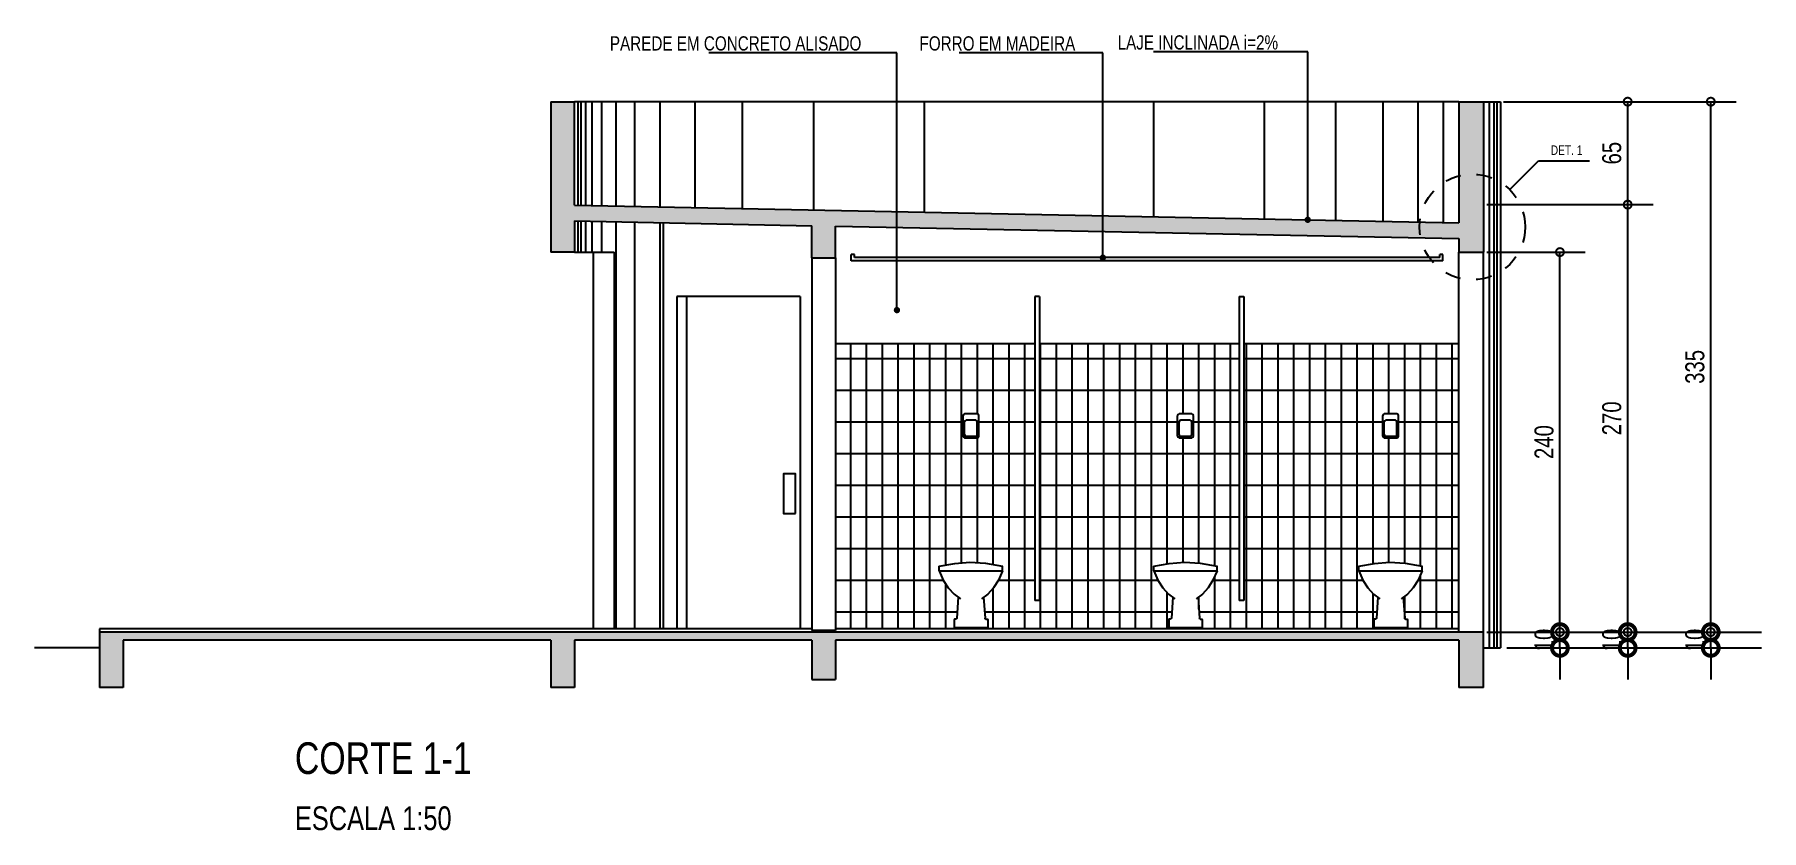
# Model space of a CAD drawing. Extents: x 1.1 to 32.3, y 0 to 31.3.
# Drawn here: x 2.42 to 13.33, y 9.96 to 14.99 of the extents above; entities that cross this region are included whole.
import ezdxf

# ---------------------------------------------------------------- set-up
doc = ezdxf.new("R2010")
doc.units = 0
doc.header["$LTSCALE"] = 0.5
doc.header["$MEASUREMENT"] = 0
doc.linetypes.add('HIDDEN2', pattern=[0.1875, 0.125, -0.0625])
doc.layers.get('0').update_dxf_attribs({"linetype": 'CONTINUOUS'})
doc.layers.get('DEFPOINTS').update_dxf_attribs({"linetype": 'CONTINUOUS'})
for name, color, linetype in [('COTAS', 2, 'CONTINUOUS'), ('ESTRUTURA', 4, 'CONTINUOUS'), ('HACHURAS', 1, 'CONTINUOUS'), ('LAYOUT', 2, 'CONTINUOUS'), ('LINHAPOIO', 1, 'CONTINUOUS'), ('PAREDES', 6, 'CONTINUOUS'), ('PISO', 1, 'CONTINUOUS'), ('TEXT1', 3, 'CONTINUOUS'), ('TEXT2', 6, 'CONTINUOUS'), ('TEXTO', 2, 'CONTINUOUS')]:
    doc.layers.add(name, color=color, linetype=linetype)
doc.styles.add('ROMANS', font='', dxfattribs={"width": 0.8})
doc.styles.get('ROMANS').set_extended_font_data('Century Gothic')
doc.dimstyles.new('1_50', dxfattribs={"dimtxt": 0.12, "dimasz": 0.1, "dimexe": 0.16, "dimexo": 0.02, "dimgap": 0.04, "dimtad": 1, "dimdec": 1, "dimlfac": 100, "dimtxsty": 'ROMANS', "dimblk": 'DOT', "dimblk1": 'DOTSMALL', "dimblk2": 'DOTSMALL', "dimsah": 1, "dimcen": -0.09, "dimclrd": 1, "dimclre": 1, "dimclrt": 2, "dimazin": 3, "dimtfac": 3, "dimtdec": 3, "dimtix": 1, "dimtmove": 0, "dimatfit": 3, "dimtolj": 1})

# ---------------------------------------------------------------- blocks, each defined once
blk = doc.blocks.new('_DOTSMALL')
at = {"color": 0, "linetype": 'BYBLOCK', "const_width": 0.5}
blk.add_lwpolyline([(-0.0625, 0, 1), (0.0625, 0, 1)], format="xyb", close=True, dxfattribs=at)
blk = doc.blocks.new('*D8')
at = {"color": 1, "linetype": 'BYBLOCK'}
for p, q in [((11.596, 13.914), (12.646, 13.914)), ((12.486, 11.214), (12.486, 13.914)), ((11.596, 11.214), (12.646, 11.214))]:
    blk.add_line(p, q, dxfattribs=at)
at = {"layer": 'DEFPOINTS', "color": 0, "linetype": 'BYBLOCK'}
for p in [(11.576, 13.914), (12.486, 13.914), (11.576, 11.214)]:
    blk.add_point(p, dxfattribs=at)
at = {"color": 1, "linetype": 'BYBLOCK', "xscale": 0.1, "yscale": 0.1, "zscale": 0.1}
for p, rotation in [((12.486, 13.914), 90), ((12.486, 11.214), 270)]:
    blk.add_blockref('_DOTSMALL', p, dxfattribs=dict(at, rotation=rotation))
at = {"color": 2, "linetype": 'BYBLOCK', "insert": (12.386, 12.564), "char_height": 0.12, "attachment_point": 5, "rotation": 90, "style": 'ROMANS'}
blk.add_mtext('\\A1;270', dxfattribs=at)
blk = doc.blocks.new('_DOT')
at = {"color": 0, "linetype": 'BYBLOCK'}
blk.add_line((-0.5, 0), (-1, 0), dxfattribs=at)
at = {"color": 0, "linetype": 'BYBLOCK', "const_width": 0.5}
blk.add_lwpolyline([(-0.25, 0, 1), (0.25, 0, 1)], format="xyb", close=True, dxfattribs=at)
blk = doc.blocks.new('DOT')
at = {"color": 0, "linetype": 'BYBLOCK'}
blk.add_line((-0.5, 0), (-1, 0), dxfattribs=at)
at = {"color": 0, "linetype": 'BYBLOCK', "const_width": 0.5}
blk.add_lwpolyline([(-0.25, 0, 1), (0.25, 0, 1)], format="xyb", close=True, dxfattribs=at)
blk = doc.blocks.new('*D10')
at = {"color": 1, "linetype": 'BYBLOCK'}
for p, q in [((11.596, 13.614), (12.218, 13.614)), ((12.058, 11.214), (12.058, 13.614)), ((11.596, 11.214), (12.218, 11.214))]:
    blk.add_line(p, q, dxfattribs=at)
at = {"layer": 'DEFPOINTS', "color": 0, "linetype": 'BYBLOCK'}
for p in [(11.576, 13.614), (12.058, 13.614), (11.576, 11.214)]:
    blk.add_point(p, dxfattribs=at)
at = {"color": 1, "linetype": 'BYBLOCK', "xscale": 0.1, "yscale": 0.1, "zscale": 0.1}
for p, rotation in [((12.058, 13.614), 90), ((12.058, 11.214), 270)]:
    blk.add_blockref('_DOTSMALL', p, dxfattribs=dict(at, rotation=rotation))
at = {"color": 2, "linetype": 'BYBLOCK', "insert": (11.958, 12.414), "char_height": 0.12, "attachment_point": 5, "rotation": 90, "style": 'ROMANS'}
blk.add_mtext('\\A1;240', dxfattribs=at)
blk = doc.blocks.new('*D13')
at = {"color": 1, "linetype": 'BYBLOCK'}
for p, q in [((11.702, 14.564), (13.171, 14.564)), ((13.011, 11.214), (13.011, 14.564)), ((11.596, 11.214), (13.171, 11.214))]:
    blk.add_line(p, q, dxfattribs=at)
at = {"layer": 'DEFPOINTS', "color": 0, "linetype": 'BYBLOCK'}
for p in [(11.682, 14.564), (13.011, 14.564), (11.576, 11.214)]:
    blk.add_point(p, dxfattribs=at)
at = {"color": 1, "linetype": 'BYBLOCK', "xscale": 0.1, "yscale": 0.1, "zscale": 0.1}
for p, rotation in [((13.011, 14.564), 90), ((13.011, 11.214), 270)]:
    blk.add_blockref('_DOTSMALL', p, dxfattribs=dict(at, rotation=rotation))
at = {"color": 2, "linetype": 'BYBLOCK', "insert": (12.911, 12.889), "char_height": 0.12, "attachment_point": 5, "rotation": 90, "style": 'ROMANS'}
blk.add_mtext('\\A1;335', dxfattribs=at)
blk = doc.blocks.new('VASO-VF')
at = {"layer": 'LAYOUT', "linetype": 'CONTINUOUS'}
for p, q in [((-0.093, 0.408), (-0.2, 0.388)), ((-0.2, 0.36), (-0.174, 0.301)), ((0.2, 0.36), (-0.2, 0.36)), ((0.006, 0.414), (-0.093, 0.408)), ((0.102, 0.406), (0.006, 0.414)), ((0.2, 0.388), (0.102, 0.406)), ((0.2, 0.36), (0.175, 0.301)), ((-0.174, 0.301), (-0.143, 0.251)), ((-0.143, 0.251), (-0.107, 0.211)), ((0.143, 0.251), (0.107, 0.211)), ((0.175, 0.301), (0.143, 0.251)), ((-0.107, 0.211), (-0.067, 0.183)), ((-0.08, 0.192), (-0.089, 0.06)), ((0.107, 0.211), (0.067, 0.183)), ((-0.106, 0.05), (-0.106, 0)), ((-0.094, 0.055), (-0.101, 0.055))]:
    blk.add_line(p, q, dxfattribs=at)
at = {"layer": 'LAYOUT'}
for p, q in [((-0.2, 0.36), (-0.2, 0.388)), ((0.2, 0.36), (0.2, 0.388)), ((-0.106, 0), (0.106, 0))]:
    blk.add_line(p, q, dxfattribs=at)
at = {"layer": 'LAYOUT', "linetype": 'CONTINUOUS'}
blk.add_lwpolyline([(0.08, 0.192), (0.089, 0.06, 0.414214), (0.094, 0.055), (0.101, 0.055, -0.414214), (0.106, 0.05), (0.106, 0)], format="xyb", dxfattribs=at)
for centre, start, end in [((-0.101, 0.05), 90, 180), ((-0.094, 0.06), 270, 0)]:
    blk.add_arc(centre, 0.005, start, end, dxfattribs=at)
blk = doc.blocks.new('*D23')
at = {"color": 1, "linetype": 'BYBLOCK'}
for p, q in [((12.058, 11.214), (12.058, 11.414)), ((11.616, 11.214), (12.378, 11.214)), ((12.058, 11.114), (12.058, 11.214)), ((11.722, 11.114), (12.378, 11.114)), ((12.058, 11.114), (12.058, 10.914))]:
    blk.add_line(p, q, dxfattribs=at)
at = {"layer": 'DEFPOINTS', "color": 0, "linetype": 'BYBLOCK'}
for p in [(11.576, 11.214), (12.058, 11.214), (11.682, 11.114)]:
    blk.add_point(p, dxfattribs=at)
at = {"color": 1, "linetype": 'BYBLOCK', "xscale": 0.2, "yscale": 0.2, "zscale": 0.2}
for p, rotation in [((12.058, 11.214), 270), ((12.058, 11.114), 90)]:
    blk.add_blockref('_DOTSMALL', p, dxfattribs=dict(at, rotation=rotation))
at = {"color": 2, "linetype": 'BYBLOCK', "insert": (11.958, 11.164), "char_height": 0.12, "attachment_point": 5, "rotation": 90, "style": 'ROMANS'}
blk.add_mtext('\\A1;10', dxfattribs=at)
blk = doc.blocks.new('*D22')
at = {"color": 1, "linetype": 'BYBLOCK'}
for p, q in [((12.486, 11.214), (12.486, 11.414)), ((11.616, 11.214), (12.806, 11.214)), ((12.486, 11.114), (12.486, 11.214)), ((11.742, 11.114), (12.806, 11.114)), ((12.486, 11.114), (12.486, 10.914))]:
    blk.add_line(p, q, dxfattribs=at)
at = {"layer": 'DEFPOINTS', "color": 0, "linetype": 'BYBLOCK'}
for p in [(11.576, 11.214), (12.486, 11.214), (11.702, 11.114)]:
    blk.add_point(p, dxfattribs=at)
at = {"color": 1, "linetype": 'BYBLOCK', "xscale": 0.2, "yscale": 0.2, "zscale": 0.2}
for p, rotation in [((12.486, 11.214), 270), ((12.486, 11.114), 90)]:
    blk.add_blockref('_DOTSMALL', p, dxfattribs=dict(at, rotation=rotation))
at = {"color": 2, "linetype": 'BYBLOCK', "insert": (12.386, 11.164), "char_height": 0.12, "attachment_point": 5, "rotation": 90, "style": 'ROMANS'}
blk.add_mtext('\\A1;10', dxfattribs=at)
blk = doc.blocks.new('*D21')
at = {"color": 1, "linetype": 'BYBLOCK'}
for p, q in [((13.011, 11.214), (13.011, 11.414)), ((11.616, 11.214), (13.331, 11.214)), ((13.011, 11.114), (13.011, 11.214)), ((11.722, 11.114), (13.331, 11.114)), ((13.011, 11.114), (13.011, 10.914))]:
    blk.add_line(p, q, dxfattribs=at)
at = {"layer": 'DEFPOINTS', "color": 0, "linetype": 'BYBLOCK'}
for p in [(11.576, 11.214), (13.011, 11.214), (11.682, 11.114)]:
    blk.add_point(p, dxfattribs=at)
at = {"color": 1, "linetype": 'BYBLOCK', "xscale": 0.2, "yscale": 0.2, "zscale": 0.2}
for p, rotation in [((13.011, 11.214), 270), ((13.011, 11.114), 90)]:
    blk.add_blockref('_DOTSMALL', p, dxfattribs=dict(at, rotation=rotation))
at = {"color": 2, "linetype": 'BYBLOCK', "insert": (12.911, 11.164), "char_height": 0.12, "attachment_point": 5, "rotation": 90, "style": 'ROMANS'}
blk.add_mtext('\\A1;10', dxfattribs=at)
blk = doc.blocks.new('*D9')
at = {"color": 1, "linetype": 'BYBLOCK'}
for p, q in [((11.702, 14.564), (12.646, 14.564)), ((12.486, 13.914), (12.486, 14.564)), ((11.596, 13.914), (12.646, 13.914))]:
    blk.add_line(p, q, dxfattribs=at)
at = {"layer": 'DEFPOINTS', "color": 0, "linetype": 'BYBLOCK'}
for p in [(11.682, 14.564), (12.486, 14.564), (11.576, 13.914)]:
    blk.add_point(p, dxfattribs=at)
at = {"color": 1, "linetype": 'BYBLOCK', "xscale": 0.1, "yscale": 0.1, "zscale": 0.1}
for p, rotation in [((12.486, 14.564), 90), ((12.486, 13.914), 270)]:
    blk.add_blockref('_DOTSMALL', p, dxfattribs=dict(at, rotation=rotation))
at = {"color": 2, "linetype": 'BYBLOCK', "insert": (12.386, 14.239), "char_height": 0.12, "attachment_point": 5, "rotation": 90, "style": 'ROMANS'}
blk.add_mtext('\\A1;65', dxfattribs=at)

msp = doc.modelspace()

# ---------------------------------------------------------------- hatches: boundary and pattern name
at = {"layer": 'HACHURAS'}
h = msp.add_hatch(dxfattribs=at)
h.set_pattern_fill('AR-CONC', color=256, scale=0.03, style=0)
h.set_pattern_definition([(50, (-68.9071, 0), (0.21517805, -0.01882564), [0.0225, -0.2475]), (355, (-68.9071, 0), (-0.0416254, 0.22565764), [0.018, -0.198]), (100.4514, (-68.88917, -0.00157), (0.1735528, 0.20683186), [0.01912206, -0.21034263]), (46.1842, (-68.9071, 0.06), (0.3201723, -0.0496557), [0.03375, -0.37125]), (96.6356, (-68.88042, 0.05586), (0.2803988, 0.2922354), [0.0286831, -0.3155139]), (351.1842, (-68.9071, 0.06), (0.2803986, 0.2922356), [0.027, -0.297]), (21, (-68.8771, 0.045), (0.1790721, -0.12078567), [0.0225, -0.2475]), (326, (-68.8771, 0.045), (0.0729946, 0.217545), [0.018, -0.198]), (71.4514, (-68.86218, 0.03493), (0.2520668, 0.09675915), [0.01912206, -0.21034263]), (37.5, (-68.9071, 0), (0.00364796, 0.099868156), [0, -0.1956, 0, -0.201, 0, -0.19875]), (7.5, (-68.9071, 0), (0.07892086, 0.11832351), [0, -0.1146, 0, -0.1911, 0, -0.07575]), (327.5, (-68.974, 0), (0.16014673, -0.00676646), [0, -0.075, 0, -0.234, 0, -0.3105]), (317.5, (-69.004, 0), (0.17495585, 0.0300315), [0, -0.0975, 0, -0.1554, 0, -0.2205])])
h.paths.add_polyline_path([(2.8307, 10.8638), (2.9807, 10.8638), (2.9807, 11.1638), (5.6819, 11.1638), (5.6819, 10.8638), (5.8319, 10.8638), (5.8319, 11.1638), (7.3307, 11.1638), (7.3307, 10.9138), (7.4807, 10.9138), (7.4807, 11.1638), (11.4186, 11.1638), (11.4186, 10.8638), (11.5756, 10.8638), (11.5756, 11.2138), (7.3307, 11.2138), (2.8307, 11.2138)])
h.paths.add_polyline_path([(5.8319, 13.8108), (7.3307, 13.7808), (7.3307, 13.5778), (7.4807, 13.5778), (7.4807, 13.7778), (7.8691, 13.77), (7.8691, 13.87), (5.8319, 13.9108), (5.8319, 14.5638), (5.6819, 14.5638), (5.6819, 13.6138), (5.8319, 13.6138)])
h.paths.add_polyline_path([(9.17, 13.744), (9.17, 13.844), (7.8691, 13.87), (7.8691, 13.77)])
h.paths.add_polyline_path([(9.17, 13.844), (9.17, 13.744), (11.1777, 13.7038, -0.0518604), (11.1705, 13.7726, -0.0235729), (11.172, 13.804), (10.4744, 13.8179, -0.4083685), (10.4644, 13.8081, -0.4200828), (10.4544, 13.8183)])
h.paths.add_polyline_path([(11.5756, 14.0987, 0.1192835), (11.4186, 14.0952), (11.4186, 13.799), (11.172, 13.804, 0.0235729), (11.1705, 13.7726, 0.0518604), (11.1777, 13.7038), (11.4186, 13.699), (11.4186, 13.6138), (11.5756, 13.6138)])
h.paths.add_polyline_path([(11.4186, 14.0952, -0.1192835), (11.5756, 14.0987), (11.5756, 14.5638), (11.4186, 14.5638)])
at = {"layer": 'PISO'}
h = msp.add_hatch(dxfattribs=at)
h.set_pattern_fill('U,_O', color=256, scale=0.1, angle=90, pattern_type=0)
h.set_pattern_definition([(90, (16.07704, 5.94102), (0.1, 6e-18), [])])
h.paths.add_polyline_path([(8.7707, 11.4138), (8.7407, 11.4138), (8.7407, 13.0338), (7.4807, 13.0338), (7.4807, 11.2338), (8.277, 11.2338), (8.277, 11.2414), (8.2304, 11.2414), (8.2304, 11.2918, -0.4142136), (8.2354, 11.2968), (8.2423, 11.2968, 0.3729213), (8.2473, 11.3011), (8.2568, 11.4336), (8.2293, 11.4527), (8.1931, 11.4923), (8.1615, 11.542), (8.1366, 11.6018), (8.1366, 11.6293), (8.2349, 11.6471), (8.3309, 11.655), (8.4293, 11.6493), (8.5366, 11.6291), (8.5366, 11.6018), (8.5106, 11.542), (8.4801, 11.4923), (8.4439, 11.4527), (8.4164, 11.4336), (8.4259, 11.3011, 0.3729213), (8.4308, 11.2968), (8.4378, 11.2968, -0.4142136), (8.4428, 11.2918), (8.4428, 11.2414), (8.377, 11.2414), (8.377, 11.2338), (9.677, 11.2338), (9.677, 11.2414), (9.5857, 11.2414), (9.5857, 11.2918, -0.4142136), (9.5907, 11.2968), (9.5976, 11.2968, 0.3729213), (9.6026, 11.3011), (9.6121, 11.4336), (9.5846, 11.4527), (9.5484, 11.4923), (9.5168, 11.542), (9.4919, 11.6018), (9.4919, 11.6293), (9.5902, 11.6471), (9.6862, 11.655), (9.7845, 11.6493), (9.8919, 11.6291), (9.8919, 11.6018), (9.8659, 11.542), (9.8354, 11.4923), (9.7992, 11.4527), (9.7717, 11.4336), (9.7812, 11.3011, 0.3729213), (9.7861, 11.2968), (9.7931, 11.2968, -0.4142136), (9.7981, 11.2918), (9.7981, 11.2414), (9.777, 11.2414), (9.777, 11.2338), (10.977, 11.2338), (10.977, 11.2414), (10.8818, 11.2414), (10.8818, 11.2918, -0.4142136), (10.8868, 11.2968), (10.8938, 11.2968, 0.3729213), (10.8987, 11.3011), (10.9082, 11.4336), (10.8807, 11.4527), (10.8445, 11.4923), (10.8129, 11.542), (10.788, 11.6018), (10.788, 11.6293), (10.8863, 11.6471), (10.9824, 11.655), (11.0807, 11.6493), (11.188, 11.6291), (11.188, 11.6018), (11.162, 11.542), (11.1315, 11.4923), (11.0954, 11.4527), (11.0678, 11.4336), (11.0773, 11.3011, 0.3729213), (11.0823, 11.2968), (11.0892, 11.2968, -0.4142136), (11.0942, 11.2918), (11.0942, 11.2414), (11.077, 11.2414), (11.077, 11.2338), (11.4186, 11.2338), (11.4186, 13.0338), (10.0607, 13.0338), (10.0607, 11.4138), (10.0307, 11.4138), (10.0307, 13.0338), (8.7707, 13.0338)])
h.paths.add_polyline_path([(9.6419, 12.4514), (9.6419, 12.5814, -0.4142136), (9.6519, 12.5914), (9.7319, 12.5914, -0.4142136), (9.7419, 12.5814), (9.7419, 12.4514, -0.4142136), (9.7319, 12.4414), (9.6519, 12.4414, -0.4142136)], flags=16)
h.paths.add_polyline_path([(9.6519, 12.4614), (9.6519, 12.5414, -0.4142136), (9.6619, 12.5514), (9.7219, 12.5514, -0.4142136), (9.7319, 12.5414), (9.7319, 12.4614, -0.4142136), (9.7219, 12.4514), (9.6619, 12.4514, -0.4142136)], flags=0)
h.paths.add_polyline_path([(8.3866, 12.4514, -0.4142136), (8.3766, 12.4414), (8.2966, 12.4414, -0.4142136), (8.2866, 12.4514), (8.2866, 12.5814, -0.4142136), (8.2966, 12.5914), (8.3766, 12.5914, -0.4142136), (8.3866, 12.5814)], flags=16)
h.paths.add_polyline_path([(8.3666, 12.4514), (8.3066, 12.4514, -0.4142136), (8.2966, 12.4614), (8.2966, 12.5414, -0.4142136), (8.3066, 12.5514), (8.3666, 12.5514, -0.4142136), (8.3766, 12.5414), (8.3766, 12.4614, -0.4142136)], flags=0)
h.paths.add_polyline_path([(10.938, 12.4514), (10.938, 12.5814, -0.4142136), (10.948, 12.5914), (11.028, 12.5914, -0.4142136), (11.038, 12.5814), (11.038, 12.4514, -0.4142136), (11.028, 12.4414), (10.948, 12.4414, -0.4142136)], flags=16)
h.paths.add_polyline_path([(10.948, 12.4614), (10.948, 12.5414, -0.4142136), (10.958, 12.5514), (11.018, 12.5514, -0.4142136), (11.028, 12.5414), (11.028, 12.4614, -0.4142136), (11.018, 12.4514), (10.958, 12.4514, -0.4142136)], flags=0)
h = msp.add_hatch(dxfattribs=at)
h.set_pattern_fill('U,_O', color=256, scale=0.2, pattern_type=0)
h.set_pattern_definition([(180, (16.07704, 5.94102), (0, 0.2), [])])
h.paths.add_polyline_path([(8.7707, 11.4138), (8.7407, 11.4138), (8.7407, 13.0338), (7.4807, 13.0338), (7.4807, 11.2338), (11.4186, 11.2338), (11.4186, 13.0338), (10.0607, 13.0338), (10.0607, 11.4138), (10.0307, 11.4138), (10.0307, 13.0338), (8.7707, 13.0338)])
h.paths.add_polyline_path([(9.4919, 11.6293), (9.5902, 11.6471), (9.6862, 11.655), (9.7845, 11.6493), (9.8919, 11.6291), (9.8919, 11.6018), (9.8659, 11.542), (9.8354, 11.4923), (9.7992, 11.4527), (9.7717, 11.4336), (9.7812, 11.3011, 0.3729213), (9.7861, 11.2968), (9.7931, 11.2968, -0.4142136), (9.7981, 11.2918), (9.7981, 11.2414), (9.5857, 11.2414), (9.5857, 11.2918, -0.4142136), (9.5907, 11.2968), (9.5976, 11.2968, 0.3729213), (9.6026, 11.3011), (9.6121, 11.4336), (9.5846, 11.4527), (9.5484, 11.4923), (9.5168, 11.542), (9.4919, 11.6018)], flags=16)
h.paths.add_polyline_path([(9.6419, 12.4514), (9.6419, 12.5814, -0.4142136), (9.6519, 12.5914), (9.7319, 12.5914, -0.4142136), (9.7419, 12.5814), (9.7419, 12.4514, -0.4142136), (9.7319, 12.4414), (9.6519, 12.4414, -0.4142136)], flags=16)
h.paths.add_polyline_path([(9.6519, 12.4614), (9.6519, 12.5414, -0.4142136), (9.6619, 12.5514), (9.7219, 12.5514, -0.4142136), (9.7319, 12.5414), (9.7319, 12.4614, -0.4142136), (9.7219, 12.4514), (9.6619, 12.4514, -0.4142136)], flags=0)
h.paths.add_polyline_path([(8.5366, 11.6291), (8.5366, 11.6018), (8.5106, 11.542), (8.4801, 11.4923), (8.4439, 11.4527), (8.4164, 11.4336), (8.4259, 11.3011, 0.3729213), (8.4308, 11.2968), (8.4378, 11.2968, -0.4142136), (8.4428, 11.2918), (8.4428, 11.2414), (8.2304, 11.2414), (8.2304, 11.2918, -0.4142136), (8.2354, 11.2968), (8.2423, 11.2968, 0.3729213), (8.2473, 11.3011), (8.2568, 11.4336), (8.2293, 11.4527), (8.1931, 11.4923), (8.1615, 11.542), (8.1366, 11.6018), (8.1366, 11.6293), (8.2349, 11.6471), (8.3309, 11.655), (8.4293, 11.6493)], flags=16)
h.paths.add_polyline_path([(8.3866, 12.4514, -0.4142136), (8.3766, 12.4414), (8.2966, 12.4414, -0.4142136), (8.2866, 12.4514), (8.2866, 12.5814, -0.4142136), (8.2966, 12.5914), (8.3766, 12.5914, -0.4142136), (8.3866, 12.5814)], flags=16)
h.paths.add_polyline_path([(8.3766, 12.4614, -0.4142136), (8.3666, 12.4514), (8.3066, 12.4514, -0.4142136), (8.2966, 12.4614), (8.2966, 12.5414, -0.4142136), (8.3066, 12.5514), (8.3666, 12.5514, -0.4142136), (8.3766, 12.5414)], flags=0)
h.paths.add_polyline_path([(10.788, 11.6293), (10.8863, 11.6471), (10.9824, 11.655), (11.0807, 11.6493), (11.188, 11.6291), (11.188, 11.6018), (11.162, 11.542), (11.1315, 11.4923), (11.0954, 11.4527), (11.0678, 11.4336), (11.0773, 11.3011, 0.3729213), (11.0823, 11.2968), (11.0892, 11.2968, -0.4142136), (11.0942, 11.2918), (11.0942, 11.2414), (10.8818, 11.2414), (10.8818, 11.2918, -0.4142136), (10.8868, 11.2968), (10.8938, 11.2968, 0.3729213), (10.8987, 11.3011), (10.9082, 11.4336), (10.8807, 11.4527), (10.8445, 11.4923), (10.8129, 11.542), (10.788, 11.6018)], flags=16)
h.paths.add_polyline_path([(10.938, 12.4514), (10.938, 12.5814, -0.4142136), (10.948, 12.5914), (11.028, 12.5914, -0.4142136), (11.038, 12.5814), (11.038, 12.4514, -0.4142136), (11.028, 12.4414), (10.948, 12.4414, -0.4142136)], flags=16)
h.paths.add_polyline_path([(10.948, 12.4614), (10.948, 12.5414, -0.4142136), (10.958, 12.5514), (11.018, 12.5514, -0.4142136), (11.028, 12.5414), (11.028, 12.4614, -0.4142136), (11.018, 12.4514), (10.958, 12.4514, -0.4142136)], flags=0)

# ---------------------------------------------------------------- linework, layer by layer
at = {"layer": 'COTAS'}
for p, q in [((7.8691, 14.8722), (6.6796, 14.8722)), ((7.8691, 13.2876), (7.8691, 14.8722)), ((9.17, 14.8722), (8.2621, 14.8722)), ((9.17, 13.619), (9.17, 14.8722)), ((10.465, 14.8784), (9.4899, 14.8784)), ((10.4648, 14.8784), (10.2625, 14.8784)), ((10.4644, 13.8181), (10.465, 14.8784)), ((11.7405, 14.0086), (11.9233, 14.1915)), ((11.9233, 14.1915), (12.2443, 14.1915))]:
    msp.add_line(p, q, dxfattribs=at)
at = {"layer": 'ESTRUTURA'}
for p, q in [((5.6819, 14.5638), (5.6819, 13.6138)), ((5.6819, 14.5638), (5.8319, 14.5638)), ((5.8319, 13.9108), (5.8319, 14.5638)), ((11.4186, 14.5638), (11.4186, 13.799)), ((11.4186, 14.5638), (11.5756, 14.5638)), ((11.5756, 14.5638), (11.5756, 13.6138)), ((5.8319, 13.9108), (11.4186, 13.799)), ((5.8319, 13.8108), (7.3307, 13.7808)), ((5.8319, 13.8108), (5.8319, 13.6138)), ((7.3307, 13.5778), (7.3307, 13.7808)), ((7.4807, 13.7778), (11.4186, 13.699)), ((7.4807, 13.5778), (7.4807, 13.7778)), ((11.4186, 13.699), (11.4186, 13.6138)), ((5.8319, 13.6138), (5.6819, 13.6138)), ((7.3307, 13.5778), (7.4807, 13.5778)), ((11.4186, 13.6138), (11.5756, 13.6138)), ((7.3307, 11.2138), (2.8307, 11.2138)), ((2.8307, 11.2138), (2.8307, 10.8638)), ((2.9807, 11.1638), (2.9807, 10.8638)), ((5.6819, 11.1638), (2.9807, 11.1638)), ((5.6819, 11.1638), (5.6819, 10.8638)), ((7.3307, 11.1638), (5.8319, 11.1638)), ((5.8319, 11.1638), (5.8319, 10.8638)), ((11.5756, 11.2138), (7.3307, 11.2138)), ((7.3307, 11.1638), (7.3307, 10.9138)), ((11.4186, 11.1638), (7.4807, 11.1638)), ((7.4807, 11.1638), (7.4807, 10.9138)), ((11.4186, 11.1638), (11.4186, 10.8638)), ((11.5756, 10.8638), (11.5756, 11.2138)), ((7.3307, 10.9138), (7.4807, 10.9138)), ((2.9807, 10.8638), (2.8307, 10.8638)), ((5.8319, 10.8638), (5.6819, 10.8638)), ((11.5756, 10.8638), (11.4186, 10.8638))]:
    msp.add_line(p, q, dxfattribs=at)
at = {"layer": 'HACHURAS'}
for p, q in [((8.277, 11.2338), (8.277, 11.2414)), ((8.377, 11.2338), (8.377, 11.2414)), ((9.677, 11.2338), (9.677, 11.2414)), ((9.777, 11.2338), (9.777, 11.2414)), ((10.977, 11.2338), (10.977, 11.2414)), ((11.077, 11.2338), (11.077, 11.2414)), ((2.8307, 11.2338), (2.8307, 11.2138))]:
    msp.add_line(p, q, dxfattribs=at)
at = {"layer": 'LAYOUT'}
for p, q in [((11.4186, 14.5638), (5.8319, 14.5638)), ((11.5756, 14.5638), (11.6819, 14.5638)), ((11.6819, 14.5638), (11.6819, 11.1138)), ((6.3923, 13.7996), (6.3923, 11.2338)), ((5.8319, 13.6138), (6.0833, 13.6138)), ((5.9489, 13.6138), (5.9489, 11.2338)), ((6.0833, 13.6138), (6.0833, 11.2338)), ((7.5807, 13.559), (7.5807, 13.599)), ((7.6007, 13.599), (7.5807, 13.599)), ((11.3186, 13.559), (7.5807, 13.559)), ((7.6007, 13.579), (7.6007, 13.599)), ((11.2986, 13.579), (7.6007, 13.579)), ((11.3186, 13.599), (11.2986, 13.599)), ((11.2986, 13.579), (11.2986, 13.599)), ((11.3186, 13.559), (11.3186, 13.599)), ((6.4789, 13.3338), (6.4789, 11.2338)), ((7.2583, 13.3338), (6.4789, 13.3338)), ((7.2583, 13.3338), (7.2583, 11.2338)), ((8.7407, 13.3338), (8.7407, 11.4138)), ((8.7707, 13.3338), (8.7407, 13.3338)), ((8.7707, 13.3338), (8.7707, 11.4138)), ((10.0307, 13.3338), (10.0307, 11.4138)), ((10.0307, 13.3338), (10.0607, 13.3338)), ((10.0607, 13.3338), (10.0607, 11.4138)), ((8.2866, 12.4514), (8.2866, 12.5814)), ((8.3766, 12.5914), (8.2966, 12.5914)), ((8.3666, 12.5514), (8.3066, 12.5514)), ((8.3866, 12.4514), (8.3866, 12.5814)), ((9.6419, 12.4514), (9.6419, 12.5814)), ((9.7319, 12.5914), (9.6519, 12.5914)), ((9.7219, 12.5514), (9.6619, 12.5514)), ((9.7419, 12.4514), (9.7419, 12.5814)), ((10.938, 12.4514), (10.938, 12.5814)), ((11.028, 12.5914), (10.948, 12.5914)), ((11.018, 12.5514), (10.958, 12.5514)), ((11.038, 12.4514), (11.038, 12.5814)), ((8.2966, 12.4614), (8.2966, 12.5414)), ((8.2966, 12.4414), (8.3766, 12.4414)), ((8.3066, 12.4514), (8.3666, 12.4514)), ((8.3766, 12.4614), (8.3766, 12.5414)), ((9.6519, 12.4614), (9.6519, 12.5414)), ((9.6519, 12.4414), (9.7319, 12.4414)), ((9.6619, 12.4514), (9.7219, 12.4514)), ((9.7319, 12.4614), (9.7319, 12.5414)), ((10.948, 12.4614), (10.948, 12.5414)), ((10.948, 12.4414), (11.028, 12.4414)), ((10.958, 12.4514), (11.018, 12.4514)), ((11.028, 12.4614), (11.028, 12.5414)), ((8.7707, 11.4138), (8.7407, 11.4138)), ((10.0607, 11.4138), (10.0307, 11.4138)), ((2.8307, 11.1138), (2.4202, 11.1138)), ((11.5756, 11.1138), (11.6819, 11.1138))]:
    msp.add_line(p, q, dxfattribs=at)
at = {"layer": 'LAYOUT', "linetype": 'HIDDEN2'}
msp.add_circle((11.5044, 13.7726), 0.3339, dxfattribs=at)
at = {"layer": 'LAYOUT'}
for centre, start, end in [((8.2966, 12.5814), 90, 180), ((8.3066, 12.5414), 90, 180), ((8.3666, 12.5414), 360, 90), ((8.3766, 12.5814), 0, 90), ((9.6519, 12.5814), 90, 180), ((9.6619, 12.5414), 90, 180), ((9.7219, 12.5414), 360, 90), ((9.7319, 12.5814), 0, 90), ((10.948, 12.5814), 90, 180), ((10.958, 12.5414), 90, 180), ((11.018, 12.5414), 360, 90), ((11.028, 12.5814), 0, 90), ((8.2966, 12.4514), 180, 270), ((8.3066, 12.4614), 180, 270), ((8.3666, 12.4614), 270, 360), ((8.3766, 12.4514), 270, 0), ((9.6519, 12.4514), 180, 270), ((9.6619, 12.4614), 180, 270), ((9.7219, 12.4614), 270, 360), ((9.7319, 12.4514), 270, 0), ((10.948, 12.4514), 180, 270), ((10.958, 12.4614), 180, 270), ((11.018, 12.4614), 270, 360), ((11.028, 12.4514), 270, 0)]:
    msp.add_arc(centre, 0.01, start, end, dxfattribs=at)
at = {"layer": 'LINHAPOIO'}
for p, q in [((5.8519, 14.5638), (5.8519, 13.9104)), ((5.8719, 14.5638), (5.8719, 13.91)), ((5.9019, 14.5638), (5.9019, 13.9094)), ((5.9419, 14.5638), (5.9419, 13.9086)), ((6.0019, 14.5638), (6.0019, 13.9074)), ((6.0919, 14.5638), (6.0919, 13.9056)), ((6.2119, 14.5638), (6.2119, 13.9032)), ((6.3719, 14.5638), (6.3719, 13.9)), ((6.5919, 14.5638), (6.5919, 13.8956)), ((6.8919, 14.5638), (6.8919, 13.8896)), ((7.3419, 14.5638), (7.3419, 13.8806)), ((8.0419, 14.5638), (8.0419, 13.8666)), ((9.4919, 13.8376), (9.4919, 14.5638)), ((10.1919, 13.8236), (10.1919, 14.5638)), ((10.6419, 13.8146), (10.6419, 14.5638)), ((10.9419, 13.8086), (10.9419, 14.5638)), ((11.1619, 13.8042), (11.1619, 14.5638)), ((11.3219, 13.801), (11.3219, 14.5638)), ((11.6119, 11.1138), (11.6119, 14.5638)), ((11.6419, 11.1138), (11.6419, 14.5638)), ((11.6619, 11.1138), (11.6619, 14.5638)), ((5.8519, 13.8104), (5.8519, 13.6138)), ((5.8719, 13.81), (5.8719, 13.6138)), ((5.9019, 13.8094), (5.9019, 13.6138)), ((5.9419, 13.8086), (5.9419, 13.6138)), ((6.0019, 13.8074), (6.0019, 13.6138)), ((6.0919, 13.8056), (6.0919, 11.2338)), ((6.2119, 13.8032), (6.2119, 11.2338)), ((6.3719, 13.8), (6.3719, 11.2338)), ((6.5389, 13.3338), (6.5389, 11.2338)), ((8.7407, 13.0338), (7.4807, 13.0338)), ((10.0307, 13.0338), (8.7707, 13.0338)), ((11.4186, 13.0338), (10.0607, 13.0338)), ((7.3307, 11.2338), (2.8307, 11.2338)), ((11.4186, 11.2338), (7.4807, 11.2338))]:
    msp.add_line(p, q, dxfattribs=at)
msp.add_lwpolyline([(7.2283, 11.9638), (7.2283, 12.2138), (7.1533, 12.2138), (7.1533, 11.9638)], close=True, dxfattribs=at)
at = {"layer": 'PAREDES'}
for p, q in [((7.3307, 13.5778), (7.3307, 11.2238)), ((7.4807, 13.5778), (7.4807, 11.2238)), ((11.4186, 11.2138), (11.4186, 13.6138)), ((11.5756, 11.2138), (11.5756, 13.6138)), ((7.4807, 11.2238), (7.3307, 11.2238))]:
    msp.add_line(p, q, dxfattribs=at)

# ---------------------------------------------------------------- block references
at = {"layer": 'COTAS', "xscale": -0.04, "yscale": 0.04, "zscale": 0.04, "rotation": 90}
for p in [(10.4644, 13.8181), (9.17, 13.579), (7.8691, 13.2476)]:
    msp.add_blockref('DOT', p, dxfattribs=at)
at = {"layer": 'LAYOUT', "xscale": -1}
for p in [(8.3366, 11.2414), (9.6919, 11.2414), (10.988, 11.2414)]:
    msp.add_blockref('VASO-VF', p, dxfattribs=at)

# ---------------------------------------------------------------- texts
at = {"layer": 'TEXT1', "style": 'ROMANS', "width": 0.8}
msp.add_text('ESCALA 1:50', height=0.15, dxfattribs=at).set_placement((4.065, 9.963))
at = {"layer": 'TEXT2', "color": 5, "style": 'ROMANS', "width": 0.8}
msp.add_text('CORTE 1-1', height=0.2, dxfattribs=at).set_placement((4.065, 10.3175))
at = {"layer": 'TEXTO', "color": 2, "style": 'ROMANS', "width": 0.8}
for s, p in [('PAREDE EM CONCRETO ALISADO', (6.0553, 14.8872)), ('FORRO EM MADEIRA', (8.0115, 14.8872)), ('LAJE INCLINADA i=2%', (9.2632, 14.8934))]:
    msp.add_text(s, height=0.09, dxfattribs=at).set_placement(p)
at = {"layer": 'TEXTO', "insert": (12.0001, 14.2879), "char_height": 0.06, "width": 0.3, "attachment_point": 1, "style": 'ROMANS'}
msp.add_mtext('DET. 1', dxfattribs=at)

# ---------------------------------------------------------------- dimensions: what is measured, and where the dimension line sits
at = {"layer": 'COTAS'}
for base, p1, p2, picture, middle in [((13.0112, 14.5638), (11.5756, 11.2138), (11.6819, 14.5638), '*D13', (12.9112, 12.8888)), ((12.4863, 14.5638), (11.5756, 13.9138), (11.6819, 14.5638), '*D9', (12.3863, 14.2388)), ((12.4863, 13.9138), (11.5756, 11.2138), (11.5756, 13.9138), '*D8', (12.3863, 12.5638)), ((12.0578, 13.6138), (11.5756, 11.2138), (11.5756, 13.6138), '*D10', (11.9578, 12.4138))]:
    dim = msp.add_linear_dim(base=base, p1=p1, p2=p2, angle=270, dimstyle='1_50', dxfattribs=at)
    dim.commit()
    dim.dimension.update_dxf_attribs({"geometry": picture, "text_midpoint": middle})
for base, p1, picture, middle in [((12.0578, 11.2138), (11.6819, 11.1138), '*D23', (11.9578, 11.1638)), ((12.4863, 11.2138), (11.7019, 11.1138), '*D22', (12.3863, 11.1638)), ((13.0112, 11.2138), (11.6819, 11.1138), '*D21', (12.9112, 11.1638))]:
    dim = msp.add_linear_dim(base=base, p1=p1, p2=(11.5756, 11.2138), angle=270, dimstyle='1_50', override={"dimtxt": 0.12, "dimasz": 0.2, "dimexe": 0.32, "dimexo": 0.04}, dxfattribs=at)
    dim.commit()
    dim.dimension.update_dxf_attribs({"geometry": picture, "text_midpoint": middle})

doc.saveas('drawing.dxf')
